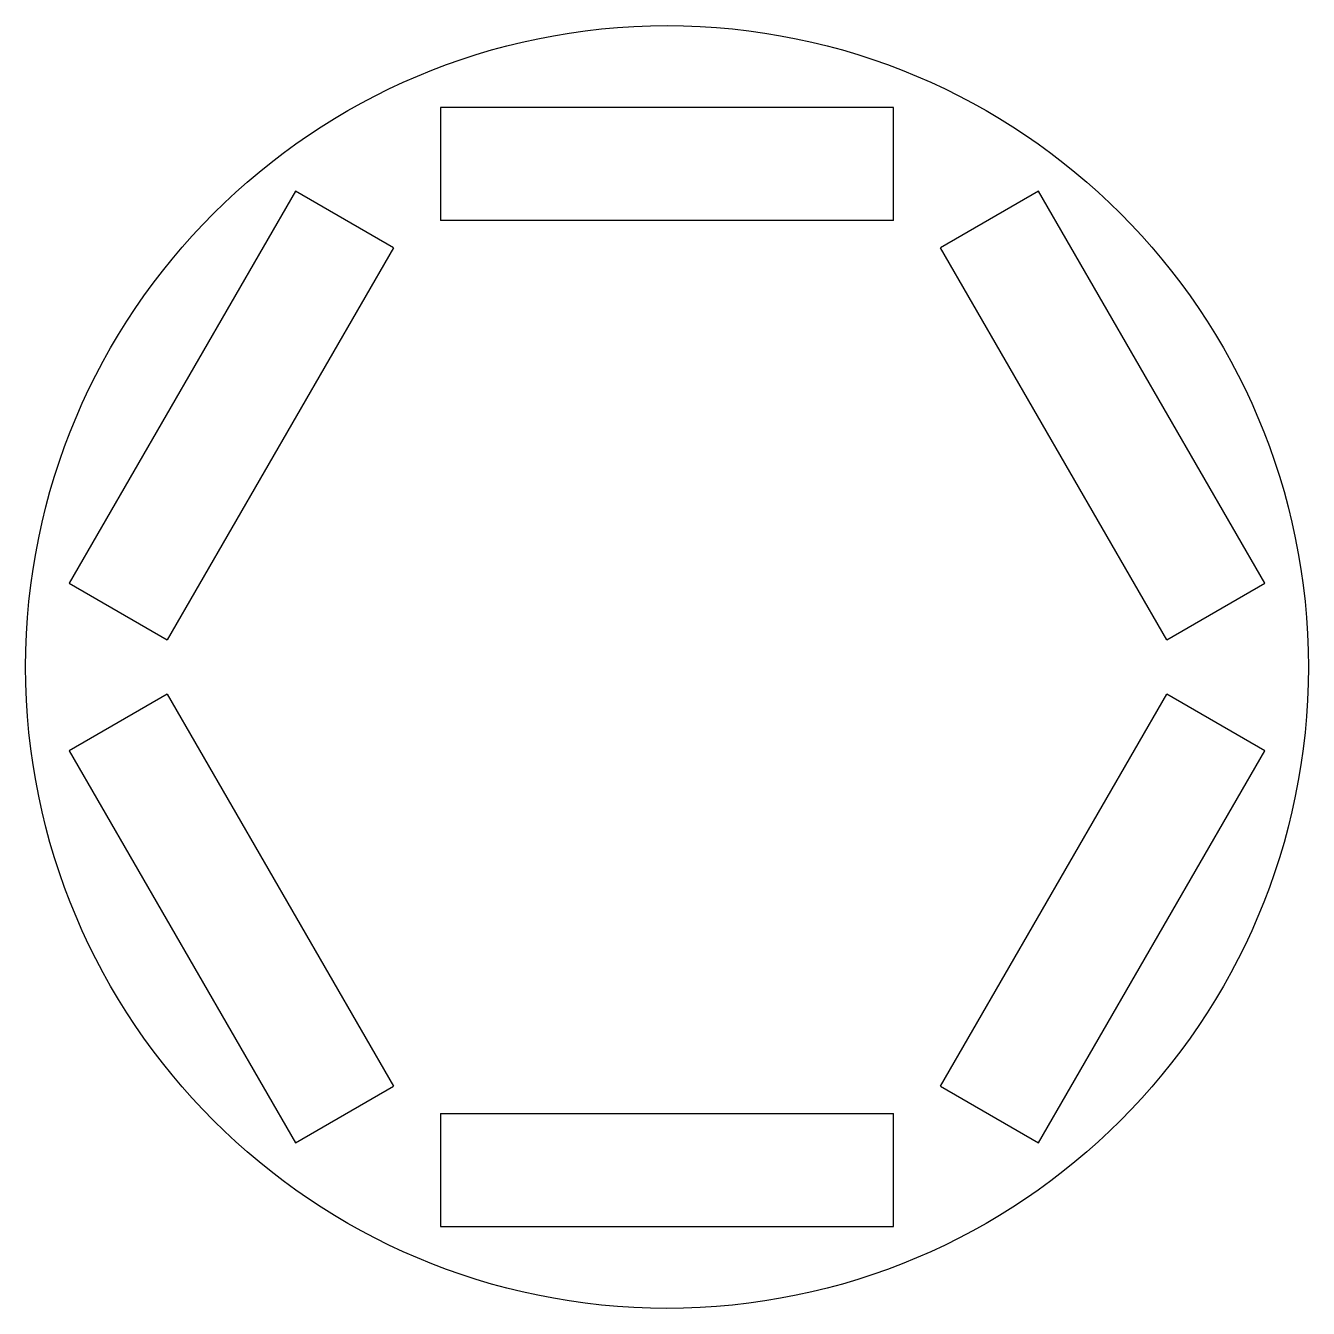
# Model space of a CAD drawing. Header units: metres. Extents: x -17 to 17, y -17 to 17.
import ezdxf

# ---------------------------------------------------------------- set-up
doc = ezdxf.new("R2010")
doc.units = ezdxf.units.M

msp = doc.modelspace()

# ---------------------------------------------------------------- linework, layer by layer
for p, q in [((6, 14.832397), (-6, 14.832397)), ((-6, 14.832397), (-6, 11.832397)), ((6, 11.832397), (6, 14.832397)), ((-9.845233, 12.612351), (-15.845233, 2.220046)), ((-7.247156, 11.112351), (-9.845233, 12.612351)), ((9.845233, 12.612351), (7.247156, 11.112351)), ((15.845233, 2.220046), (9.845233, 12.612351)), ((6, 11.832397), (-6, 11.832397)), ((-7.247156, 11.112351), (-13.247156, 0.720046)), ((13.247156, 0.720046), (7.247156, 11.112351)), ((-15.845233, 2.220046), (-13.247156, 0.720046)), ((13.247156, 0.720046), (15.845233, 2.220046)), ((-13.247156, -0.720046), (-15.845233, -2.220046)), ((-13.247156, -0.720046), (-7.247156, -11.112351)), ((7.247156, -11.112351), (13.247156, -0.720046)), ((15.845233, -2.220046), (13.247156, -0.720046)), ((-15.845233, -2.220046), (-9.845233, -12.612351)), ((9.845233, -12.612351), (15.845233, -2.220046)), ((-9.845233, -12.612351), (-7.247156, -11.112351)), ((7.247156, -11.112351), (9.845233, -12.612351)), ((-6, -11.832397), (6, -11.832397)), ((-6, -11.832397), (-6, -14.832397)), ((6, -14.832397), (6, -11.832397)), ((-6, -14.832397), (6, -14.832397))]:
    msp.add_line(p, q)
msp.add_circle((0, 0), 17)

doc.saveas('drawing.dxf')
